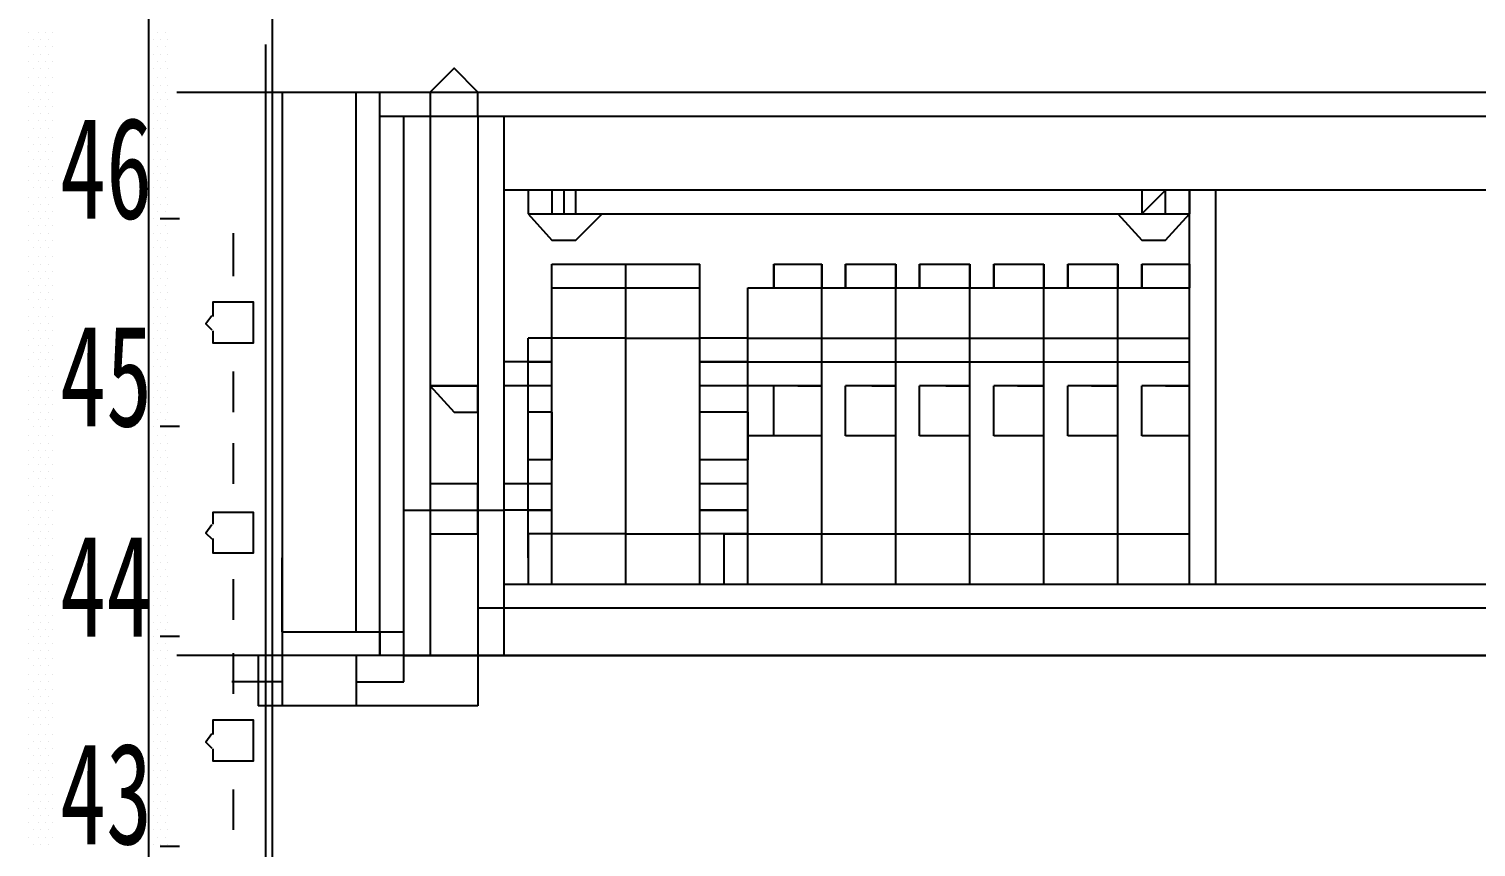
# Model space of a CAD drawing. Header units: metres. Extents: x 17 to 1264, y 17 to 859.
# Drawn here: x 107.6 to 194.8, y 662.2 to 711.6 of the extents above; entities that cross this region are included whole.
import ezdxf

# ---------------------------------------------------------------- set-up
doc = ezdxf.new("R2010")
doc.units = ezdxf.units.M
for name, color, linetype in [('LINES', 7, 'Continuous'), ('POLYLINES', 4, 'Continuous'), ('TEXTS', 3, 'Continuous')]:
    doc.layers.add(name, color=color, linetype=linetype)

msp = doc.modelspace()

# ---------------------------------------------------------------- linework, layer by layer
at = {"layer": 'LINES'}
for p, q in [((122.25, 132.48), (122.25, 727.92)), ((107.562, 711.36), (107.562, 711.36)), ((108.138, 711.36), (108.138, 711.36)), ((108.57, 711.36), (108.57, 711.36)), ((109.002, 711.36), (109.002, 711.36)), ((114.762, 711.36), (114.762, 711.36)), ((115.338, 711.36), (115.338, 711.36)), ((115.77, 711.36), (115.77, 711.36)), ((107.562, 710.496), (107.562, 710.496)), ((107.85, 710.928), (107.85, 710.928)), ((108.138, 710.496), (108.138, 710.496)), ((108.282, 710.928), (108.282, 710.928)), ((108.57, 710.496), (108.57, 710.496)), ((108.714, 710.928), (108.714, 710.928)), ((109.002, 710.496), (109.002, 710.496)), ((114.762, 710.496), (114.762, 710.496)), ((115.05, 710.928), (115.05, 710.928)), ((115.338, 710.496), (115.338, 710.496)), ((115.482, 710.928), (115.482, 710.928)), ((115.77, 710.496), (115.77, 710.496)), ((115.914, 710.928), (115.914, 710.928)), ((107.562, 709.632), (107.562, 709.632)), ((107.85, 710.064), (107.85, 710.064)), ((108.138, 709.632), (108.138, 709.632)), ((108.282, 710.064), (108.282, 710.064)), ((108.57, 709.632), (108.57, 709.632)), ((108.714, 710.064), (108.714, 710.064)), ((109.002, 709.632), (109.002, 709.632)), ((114.762, 709.632), (114.762, 709.632)), ((115.05, 710.064), (115.05, 710.064)), ((115.338, 709.632), (115.338, 709.632)), ((115.482, 710.064), (115.482, 710.064)), ((115.77, 709.632), (115.77, 709.632)), ((115.914, 710.064), (115.914, 710.064)), ((107.562, 708.624), (107.562, 708.624)), ((107.85, 709.2), (107.85, 709.2)), ((108.138, 708.624), (108.138, 708.624)), ((108.282, 709.2), (108.282, 709.2)), ((108.57, 708.624), (108.57, 708.624)), ((108.714, 709.2), (108.714, 709.2)), ((109.002, 708.624), (109.002, 708.624)), ((114.762, 708.624), (114.762, 708.624)), ((115.05, 709.2), (115.05, 709.2)), ((115.338, 708.624), (115.338, 708.624)), ((115.482, 709.2), (115.482, 709.2)), ((115.77, 708.624), (115.77, 708.624)), ((115.914, 709.2), (115.914, 709.2)), ((107.562, 707.76), (107.562, 707.76)), ((107.85, 708.192), (107.85, 708.192)), ((108.138, 707.76), (108.138, 707.76)), ((108.282, 708.192), (108.282, 708.192)), ((108.57, 707.76), (108.57, 707.76)), ((108.714, 708.192), (108.714, 708.192)), ((109.002, 707.76), (109.002, 707.76)), ((114.762, 707.76), (114.762, 707.76)), ((115.05, 708.192), (115.05, 708.192)), ((115.338, 707.76), (115.338, 707.76)), ((115.482, 708.192), (115.482, 708.192)), ((115.77, 707.76), (115.77, 707.76)), ((115.914, 708.192), (115.914, 708.192)), ((116.49, 707.76), (268.554, 707.76)), ((116.922, 707.76), (267.834, 707.76)), ((122.826, 707.76), (122.826, 670.752)), ((127.29, 675.216), (127.29, 707.76)), ((128.73, 675.216), (128.73, 707.76)), ((128.73, 675.216), (128.73, 707.76)), ((130.17, 707.76), (136.218, 707.76)), ((107.562, 706.896), (107.562, 706.896)), ((107.85, 707.328), (107.85, 707.328)), ((108.138, 706.896), (108.138, 706.896)), ((108.282, 707.328), (108.282, 707.328)), ((108.57, 706.896), (108.57, 706.896)), ((108.714, 707.328), (108.714, 707.328)), ((109.002, 706.896), (109.002, 706.896)), ((114.762, 706.896), (114.762, 706.896)), ((115.05, 707.328), (115.05, 707.328)), ((115.338, 706.896), (115.338, 706.896)), ((115.482, 707.328), (115.482, 707.328)), ((115.77, 706.896), (115.77, 706.896)), ((115.914, 707.328), (115.914, 707.328)), ((107.562, 706.032), (107.562, 706.032)), ((107.85, 706.464), (107.85, 706.464)), ((108.138, 706.032), (108.138, 706.032)), ((108.282, 706.464), (108.282, 706.464)), ((108.57, 706.032), (108.57, 706.032)), ((108.714, 706.464), (108.714, 706.464)), ((109.002, 706.032), (109.002, 706.032)), ((114.762, 706.032), (114.762, 706.032)), ((115.05, 706.464), (115.05, 706.464)), ((115.338, 706.032), (115.338, 706.032)), ((115.482, 706.464), (115.482, 706.464)), ((115.77, 706.032), (115.77, 706.032)), ((115.914, 706.464), (115.914, 706.464)), ((128.73, 706.32), (134.634, 706.32)), ((130.17, 706.32), (253.146, 706.32)), ((130.17, 673.776), (130.17, 706.32)), ((131.754, 706.32), (253.146, 706.32)), ((131.754, 706.32), (131.754, 673.776)), ((134.634, 706.32), (134.634, 673.776)), ((136.218, 673.776), (136.218, 706.32)), ((136.218, 673.776), (136.218, 706.32)), ((136.218, 673.776), (136.218, 706.32)), ((107.85, 705.6), (107.85, 705.6)), ((108.282, 705.6), (108.282, 705.6)), ((108.714, 705.6), (108.714, 705.6)), ((115.05, 705.6), (115.05, 705.6)), ((115.482, 705.6), (115.482, 705.6)), ((115.914, 705.6), (115.914, 705.6)), ((107.562, 705.024), (107.562, 705.024)), ((107.85, 704.592), (107.85, 704.592)), ((108.138, 705.024), (108.138, 705.024)), ((108.282, 704.592), (108.282, 704.592)), ((108.57, 705.024), (108.57, 705.024)), ((108.714, 704.592), (108.714, 704.592)), ((109.002, 705.024), (109.002, 705.024)), ((114.762, 705.024), (114.762, 705.024)), ((115.05, 704.592), (115.05, 704.592)), ((115.338, 705.024), (115.338, 705.024)), ((115.482, 704.592), (115.482, 704.592)), ((115.77, 705.024), (115.77, 705.024)), ((115.914, 704.592), (115.914, 704.592)), ((107.562, 704.16), (107.562, 704.16)), ((107.85, 703.728), (107.85, 703.728)), ((108.138, 704.16), (108.138, 704.16)), ((108.282, 703.728), (108.282, 703.728)), ((108.57, 704.16), (108.57, 704.16)), ((108.714, 703.728), (108.714, 703.728)), ((109.002, 704.16), (109.002, 704.16)), ((114.762, 704.16), (114.762, 704.16)), ((115.05, 703.728), (115.05, 703.728)), ((115.338, 704.16), (115.338, 704.16)), ((115.482, 703.728), (115.482, 703.728)), ((115.77, 704.16), (115.77, 704.16)), ((115.914, 703.728), (115.914, 703.728)), ((107.562, 703.296), (107.562, 703.296)), ((107.85, 702.864), (107.85, 702.864)), ((108.138, 703.296), (108.138, 703.296)), ((108.282, 702.864), (108.282, 702.864)), ((108.57, 703.296), (108.57, 703.296)), ((108.714, 702.864), (108.714, 702.864)), ((109.002, 703.296), (109.002, 703.296)), ((114.762, 703.296), (114.762, 703.296)), ((115.05, 702.864), (115.05, 702.864)), ((115.338, 703.296), (115.338, 703.296)), ((115.482, 702.864), (115.482, 702.864)), ((115.77, 703.296), (115.77, 703.296)), ((115.914, 702.864), (115.914, 702.864)), ((107.562, 702.432), (107.562, 702.432)), ((107.85, 702), (107.85, 702)), ((108.138, 702.432), (108.138, 702.432)), ((108.282, 702), (108.282, 702)), ((108.57, 702.432), (108.57, 702.432)), ((108.714, 702), (108.714, 702)), ((109.002, 702.432), (109.002, 702.432)), ((114.762, 702.432), (114.762, 702.432)), ((115.05, 702), (115.05, 702)), ((115.338, 702.432), (115.338, 702.432)), ((115.482, 702), (115.482, 702)), ((115.77, 702.432), (115.77, 702.432)), ((115.914, 702), (115.914, 702)), ((245.658, 701.856), (136.218, 701.856)), ((137.658, 701.856), (137.658, 700.416)), ((139.818, 701.856), (139.818, 700.416)), ((177.546, 678.096), (177.546, 701.856)), ((177.546, 701.856), (177.546, 700.416)), ((179.13, 678.096), (179.13, 701.856)), ((107.562, 701.424), (107.562, 701.424)), ((107.85, 700.992), (107.85, 700.992)), ((108.138, 701.424), (108.138, 701.424)), ((108.282, 700.992), (108.282, 700.992)), ((108.57, 701.424), (108.57, 701.424)), ((108.714, 700.992), (108.714, 700.992)), ((109.002, 701.424), (109.002, 701.424)), ((114.762, 701.424), (114.762, 701.424)), ((115.05, 700.992), (115.05, 700.992)), ((115.338, 701.424), (115.338, 701.424)), ((115.482, 700.992), (115.482, 700.992)), ((115.77, 701.424), (115.77, 701.424)), ((115.914, 700.992), (115.914, 700.992)), ((107.562, 700.56), (107.562, 700.56)), ((107.85, 700.128), (107.85, 700.128)), ((108.138, 700.56), (108.138, 700.56)), ((108.282, 700.128), (108.282, 700.128)), ((108.57, 700.56), (108.57, 700.56)), ((108.714, 700.128), (108.714, 700.128)), ((109.002, 700.56), (109.002, 700.56)), ((114.762, 700.56), (114.762, 700.56)), ((115.05, 700.128), (115.05, 700.128)), ((115.338, 700.56), (115.338, 700.56)), ((115.482, 700.128), (115.482, 700.128)), ((116.634, 700.128), (115.482, 700.128)), ((116.634, 700.128), (115.482, 700.128)), ((115.77, 700.56), (115.77, 700.56)), ((115.914, 700.128), (115.914, 700.128)), ((137.658, 700.416), (177.546, 700.416)), ((107.562, 699.696), (107.562, 699.696)), ((107.85, 699.264), (107.85, 699.264)), ((108.138, 699.696), (108.138, 699.696)), ((108.282, 699.264), (108.282, 699.264)), ((108.57, 699.696), (108.57, 699.696)), ((108.714, 699.264), (108.714, 699.264)), ((109.002, 699.696), (109.002, 699.696)), ((114.762, 699.696), (114.762, 699.696)), ((115.05, 699.264), (115.05, 699.264)), ((115.338, 699.696), (115.338, 699.696)), ((115.482, 699.264), (115.482, 699.264)), ((115.77, 699.696), (115.77, 699.696)), ((115.914, 699.264), (115.914, 699.264)), ((119.874, 699.264), (119.874, 696.672)), ((107.562, 698.832), (107.562, 698.832)), ((107.85, 698.4), (107.85, 698.4)), ((108.138, 698.832), (108.138, 698.832)), ((108.282, 698.4), (108.282, 698.4)), ((108.57, 698.832), (108.57, 698.832)), ((108.714, 698.4), (108.714, 698.4)), ((109.002, 698.832), (109.002, 698.832)), ((114.762, 698.832), (114.762, 698.832)), ((115.05, 698.4), (115.05, 698.4)), ((115.338, 698.832), (115.338, 698.832)), ((115.482, 698.4), (115.482, 698.4)), ((115.77, 698.832), (115.77, 698.832)), ((115.914, 698.4), (115.914, 698.4)), ((107.562, 697.824), (107.562, 697.824)), ((107.85, 697.392), (107.85, 697.392)), ((108.138, 697.824), (108.138, 697.824)), ((108.282, 697.392), (108.282, 697.392)), ((108.57, 697.824), (108.57, 697.824)), ((108.714, 697.392), (108.714, 697.392)), ((109.002, 697.824), (109.002, 697.824)), ((114.762, 697.824), (114.762, 697.824)), ((115.05, 697.392), (115.05, 697.392)), ((115.338, 697.824), (115.338, 697.824)), ((115.482, 697.392), (115.482, 697.392)), ((115.77, 697.824), (115.77, 697.824)), ((115.914, 697.392), (115.914, 697.392)), ((139.098, 697.392), (148.026, 697.392)), ((139.098, 678.096), (139.098, 697.392)), ((143.562, 678.096), (143.562, 697.392)), ((148.026, 678.096), (148.026, 697.392)), ((152.49, 697.392), (155.37, 697.392)), ((152.49, 697.392), (152.49, 695.952)), ((152.49, 695.952), (152.49, 697.392)), ((155.37, 695.952), (155.37, 697.392)), ((155.37, 697.392), (155.37, 695.952)), ((156.81, 697.392), (159.834, 697.392)), ((156.81, 697.392), (156.81, 695.952)), ((156.81, 695.952), (156.81, 697.392)), ((159.834, 695.952), (159.834, 697.392)), ((159.834, 697.392), (159.834, 695.952)), ((161.274, 697.392), (161.274, 695.952)), ((161.274, 697.392), (164.298, 697.392)), ((161.274, 695.952), (161.274, 697.392)), ((164.298, 695.952), (164.298, 697.392)), ((164.298, 697.392), (164.298, 695.952)), ((165.738, 697.392), (165.738, 695.952)), ((165.738, 697.392), (168.762, 697.392)), ((165.738, 695.952), (165.738, 697.392)), ((168.762, 695.952), (168.762, 697.392)), ((168.762, 697.392), (168.762, 695.952)), ((170.202, 697.392), (173.226, 697.392)), ((170.202, 697.392), (170.202, 695.952)), ((170.202, 695.952), (170.202, 697.392)), ((173.226, 695.952), (173.226, 697.392)), ((173.226, 697.392), (173.226, 695.952)), ((174.666, 697.392), (177.546, 697.392)), ((174.666, 697.392), (174.666, 695.952)), ((174.666, 695.952), (174.666, 697.392)), ((177.546, 695.952), (177.546, 697.392)), ((177.546, 697.392), (177.546, 695.952)), ((107.562, 696.96), (107.562, 696.96)), ((107.85, 696.528), (107.85, 696.528)), ((108.138, 696.96), (108.138, 696.96)), ((108.282, 696.528), (108.282, 696.528)), ((108.57, 696.96), (108.57, 696.96)), ((108.714, 696.528), (108.714, 696.528)), ((109.002, 696.96), (109.002, 696.96)), ((114.762, 696.96), (114.762, 696.96)), ((115.05, 696.528), (115.05, 696.528)), ((115.338, 696.96), (115.338, 696.96)), ((115.482, 696.528), (115.482, 696.528)), ((115.77, 696.96), (115.77, 696.96)), ((115.914, 696.528), (115.914, 696.528)), ((107.562, 696.096), (107.562, 696.096)), ((107.85, 695.664), (107.85, 695.664)), ((108.138, 696.096), (108.138, 696.096)), ((108.282, 695.664), (108.282, 695.664)), ((108.57, 696.096), (108.57, 696.096)), ((108.714, 695.664), (108.714, 695.664)), ((109.002, 696.096), (109.002, 696.096)), ((114.762, 696.096), (114.762, 696.096)), ((115.05, 695.664), (115.05, 695.664)), ((115.338, 696.096), (115.338, 696.096)), ((115.482, 695.664), (115.482, 695.664)), ((115.77, 696.096), (115.77, 696.096)), ((115.914, 695.664), (115.914, 695.664)), ((139.098, 695.952), (148.026, 695.952)), ((150.906, 695.952), (177.546, 695.952)), ((150.906, 695.952), (177.546, 695.952)), ((150.906, 678.096), (150.906, 695.952)), ((152.49, 695.952), (155.37, 695.952)), ((152.49, 695.952), (152.49, 695.952)), ((155.37, 678.096), (155.37, 695.952)), ((155.37, 695.952), (155.37, 695.952)), ((156.81, 695.952), (159.834, 695.952)), ((156.81, 695.952), (156.81, 695.952)), ((159.834, 678.096), (159.834, 695.952)), ((159.834, 695.952), (159.834, 695.952)), ((161.274, 695.952), (164.298, 695.952)), ((161.274, 695.952), (161.274, 695.952)), ((164.298, 678.096), (164.298, 695.952)), ((165.738, 695.952), (168.762, 695.952)), ((165.738, 695.952), (165.738, 695.952)), ((168.762, 678.096), (168.762, 695.952)), ((168.762, 695.952), (168.762, 695.952)), ((170.202, 695.952), (173.226, 695.952)), ((170.202, 695.952), (170.202, 695.952)), ((173.226, 678.096), (173.226, 695.952)), ((173.226, 695.952), (173.226, 695.952)), ((174.666, 695.952), (177.546, 695.952)), ((174.666, 695.952), (174.666, 695.952)), ((177.546, 695.952), (177.546, 695.952)), ((107.562, 695.232), (107.562, 695.232)), ((107.85, 694.8), (107.85, 694.8)), ((108.138, 695.232), (108.138, 695.232)), ((108.282, 694.8), (108.282, 694.8)), ((108.57, 695.232), (108.57, 695.232)), ((108.714, 694.8), (108.714, 694.8)), ((109.002, 695.232), (109.002, 695.232)), ((114.762, 695.232), (114.762, 695.232)), ((115.05, 694.8), (115.05, 694.8)), ((115.338, 695.232), (115.338, 695.232)), ((115.482, 694.8), (115.482, 694.8)), ((115.77, 695.232), (115.77, 695.232)), ((115.914, 694.8), (115.914, 694.8)), ((107.562, 694.224), (107.562, 694.224)), ((107.85, 693.792), (107.85, 693.792)), ((108.138, 694.224), (108.138, 694.224)), ((108.282, 693.792), (108.282, 693.792)), ((108.57, 694.224), (108.57, 694.224)), ((108.714, 693.792), (108.714, 693.792)), ((109.002, 694.224), (109.002, 694.224)), ((114.762, 694.224), (114.762, 694.224)), ((115.05, 693.792), (115.05, 693.792)), ((115.338, 694.224), (115.338, 694.224)), ((115.482, 693.792), (115.482, 693.792)), ((115.77, 694.224), (115.77, 694.224)), ((115.914, 693.792), (115.914, 693.792)), ((107.562, 693.36), (107.562, 693.36)), ((107.85, 692.928), (107.85, 692.928)), ((108.138, 693.36), (108.138, 693.36)), ((108.282, 692.928), (108.282, 692.928)), ((108.57, 693.36), (108.57, 693.36)), ((108.714, 692.928), (108.714, 692.928)), ((109.002, 693.36), (109.002, 693.36)), ((114.762, 693.36), (114.762, 693.36)), ((115.05, 692.928), (115.05, 692.928)), ((115.338, 693.36), (115.338, 693.36)), ((115.482, 692.928), (115.482, 692.928)), ((115.77, 693.36), (115.77, 693.36)), ((115.914, 692.928), (115.914, 692.928)), ((137.658, 681.12), (137.658, 692.928)), ((139.098, 692.928), (137.658, 692.928)), ((143.562, 692.928), (139.098, 692.928)), ((143.562, 692.928), (148.026, 692.928)), ((150.906, 692.928), (148.026, 692.928)), ((150.906, 692.928), (177.546, 692.928)), ((107.562, 692.496), (107.562, 692.496)), ((107.85, 692.064), (107.85, 692.064)), ((108.138, 692.496), (108.138, 692.496)), ((108.282, 692.064), (108.282, 692.064)), ((108.57, 692.496), (108.57, 692.496)), ((108.714, 692.064), (108.714, 692.064)), ((109.002, 692.496), (109.002, 692.496)), ((114.762, 692.496), (114.762, 692.496)), ((115.05, 692.064), (115.05, 692.064)), ((115.338, 692.496), (115.338, 692.496)), ((115.482, 692.064), (115.482, 692.064)), ((115.77, 692.496), (115.77, 692.496)), ((115.914, 692.064), (115.914, 692.064)), ((107.562, 691.632), (107.562, 691.632)), ((107.85, 691.2), (107.85, 691.2)), ((108.138, 691.632), (108.138, 691.632)), ((108.282, 691.2), (108.282, 691.2)), ((108.57, 691.632), (108.57, 691.632)), ((108.714, 691.2), (108.714, 691.2)), ((109.002, 691.632), (109.002, 691.632)), ((114.762, 691.632), (114.762, 691.632)), ((115.05, 691.2), (115.05, 691.2)), ((115.338, 691.632), (115.338, 691.632)), ((115.482, 691.2), (115.482, 691.2)), ((115.77, 691.632), (115.77, 691.632)), ((115.914, 691.2), (115.914, 691.2)), ((137.658, 691.488), (136.218, 691.488)), ((139.098, 691.488), (137.658, 691.488)), ((137.658, 691.488), (139.098, 691.488)), ((137.658, 691.488), (139.098, 691.488)), ((137.658, 691.488), (139.098, 691.488)), ((137.658, 691.488), (139.098, 691.488)), ((139.098, 691.488), (137.658, 691.488)), ((139.098, 691.488), (137.658, 691.488)), ((150.906, 691.488), (148.026, 691.488)), ((148.026, 691.488), (150.906, 691.488)), ((148.026, 691.488), (150.906, 691.488)), ((148.026, 691.488), (150.906, 691.488)), ((148.026, 691.488), (150.906, 691.488)), ((150.906, 691.488), (148.026, 691.488)), ((150.906, 691.488), (148.026, 691.488)), ((150.906, 691.488), (177.546, 691.488)), ((107.562, 690.624), (107.562, 690.624)), ((108.138, 690.624), (108.138, 690.624)), ((108.57, 690.624), (108.57, 690.624)), ((109.002, 690.624), (109.002, 690.624)), ((114.762, 690.624), (114.762, 690.624)), ((115.338, 690.624), (115.338, 690.624)), ((115.77, 690.624), (115.77, 690.624)), ((119.874, 690.912), (119.874, 688.464)), ((107.562, 689.76), (107.562, 689.76)), ((107.85, 690.192), (107.85, 690.192)), ((108.138, 689.76), (108.138, 689.76)), ((108.282, 690.192), (108.282, 690.192)), ((108.57, 689.76), (108.57, 689.76)), ((108.714, 690.192), (108.714, 690.192)), ((109.002, 689.76), (109.002, 689.76)), ((114.762, 689.76), (114.762, 689.76)), ((115.05, 690.192), (115.05, 690.192)), ((115.338, 689.76), (115.338, 689.76)), ((115.482, 690.192), (115.482, 690.192)), ((115.77, 689.76), (115.77, 689.76)), ((115.914, 690.192), (115.914, 690.192)), ((131.754, 690.048), (134.634, 690.048)), ((137.658, 690.048), (136.218, 690.048)), ((139.098, 690.048), (137.658, 690.048)), ((139.098, 690.048), (137.658, 690.048)), ((150.906, 690.048), (148.026, 690.048)), ((150.906, 690.048), (148.026, 690.048)), ((152.49, 690.048), (150.906, 690.048)), ((150.906, 687.024), (150.906, 690.048)), ((152.49, 687.024), (152.49, 690.048)), ((152.49, 690.048), (152.49, 690.048)), ((155.37, 690.048), (152.49, 690.048)), ((153.93, 690.048), (152.49, 690.048)), ((153.93, 690.048), (152.49, 690.048)), ((155.37, 690.048), (152.49, 690.048)), ((152.49, 690.048), (152.49, 690.048)), ((152.49, 690.048), (152.49, 690.048)), ((152.49, 690.048), (152.49, 690.048)), ((152.49, 687.024), (152.49, 690.048)), ((153.93, 690.048), (155.37, 690.048)), ((153.93, 690.048), (153.93, 690.048)), ((155.37, 690.048), (153.93, 690.048)), ((153.93, 690.048), (153.93, 690.048)), ((155.37, 690.048), (155.37, 690.048)), ((155.37, 687.024), (155.37, 690.048)), ((155.37, 687.024), (155.37, 690.048)), ((155.37, 687.024), (155.37, 690.048)), ((159.834, 690.048), (156.81, 690.048)), ((158.394, 690.048), (156.81, 690.048)), ((158.394, 690.048), (156.81, 690.048)), ((159.834, 690.048), (156.81, 690.048)), ((156.81, 690.048), (156.81, 690.048)), ((156.81, 690.048), (156.81, 690.048)), ((156.81, 690.048), (156.81, 690.048)), ((156.81, 690.048), (156.81, 690.048)), ((156.81, 690.048), (156.81, 690.048)), ((156.81, 687.024), (156.81, 690.048)), ((156.81, 687.024), (156.81, 690.048)), ((156.81, 687.024), (156.81, 690.048)), ((158.394, 690.048), (159.834, 690.048)), ((159.834, 690.048), (158.394, 690.048)), ((158.394, 690.048), (158.394, 690.048)), ((159.834, 690.048), (159.834, 690.048)), ((159.834, 690.048), (159.834, 690.048)), ((159.834, 687.024), (159.834, 690.048)), ((159.834, 687.024), (159.834, 690.048)), ((159.834, 687.024), (159.834, 690.048)), ((161.274, 690.048), (161.274, 690.048)), ((161.274, 690.048), (161.274, 690.048)), ((164.298, 690.048), (161.274, 690.048)), ((162.858, 690.048), (161.274, 690.048)), ((162.858, 690.048), (161.274, 690.048)), ((164.298, 690.048), (161.274, 690.048)), ((161.274, 690.048), (161.274, 690.048)), ((161.274, 690.048), (161.274, 690.048)), ((161.274, 690.048), (161.274, 690.048)), ((161.274, 687.024), (161.274, 690.048)), ((161.274, 687.024), (161.274, 690.048)), ((161.274, 687.024), (161.274, 690.048)), ((162.858, 690.048), (164.298, 690.048)), ((164.298, 690.048), (162.858, 690.048)), ((162.858, 690.048), (162.858, 690.048)), ((164.298, 690.048), (164.298, 690.048)), ((164.298, 690.048), (164.298, 690.048)), ((164.298, 687.024), (164.298, 690.048)), ((164.298, 687.024), (164.298, 690.048)), ((164.298, 687.024), (164.298, 690.048)), ((165.738, 690.048), (165.738, 690.048)), ((165.738, 690.048), (165.738, 690.048)), ((168.762, 690.048), (165.738, 690.048)), ((167.178, 690.048), (165.738, 690.048)), ((167.178, 690.048), (165.738, 690.048)), ((168.762, 690.048), (165.738, 690.048)), ((165.738, 690.048), (165.738, 690.048)), ((165.738, 690.048), (165.738, 690.048)), ((165.738, 690.048), (165.738, 690.048)), ((165.738, 687.024), (165.738, 690.048)), ((165.738, 687.024), (165.738, 690.048)), ((165.738, 687.024), (165.738, 690.048)), ((167.178, 690.048), (168.762, 690.048)), ((168.762, 690.048), (167.178, 690.048)), ((167.178, 690.048), (167.178, 690.048)), ((168.762, 690.048), (168.762, 690.048)), ((168.762, 690.048), (168.762, 690.048)), ((168.762, 687.024), (168.762, 690.048)), ((168.762, 687.024), (168.762, 690.048)), ((168.762, 687.024), (168.762, 690.048)), ((170.202, 690.048), (170.202, 690.048)), ((173.226, 690.048), (170.202, 690.048)), ((173.226, 690.048), (170.202, 690.048)), ((170.202, 690.048), (170.202, 690.048)), ((170.202, 690.048), (170.202, 690.048)), ((170.202, 690.048), (170.202, 690.048)), ((170.202, 687.024), (170.202, 690.048)), ((170.202, 687.024), (170.202, 690.048)), ((170.202, 687.024), (170.202, 690.048)), ((171.642, 690.048), (170.202, 690.048)), ((171.642, 690.048), (170.202, 690.048)), ((170.202, 690.048), (170.202, 690.048)), ((171.642, 690.048), (173.226, 690.048)), ((173.226, 690.048), (171.642, 690.048)), ((171.642, 690.048), (171.642, 690.048)), ((173.226, 690.048), (173.226, 690.048)), ((173.226, 690.048), (173.226, 690.048)), ((173.226, 687.024), (173.226, 690.048)), ((173.226, 687.024), (173.226, 690.048)), ((173.226, 687.024), (173.226, 690.048)), ((177.546, 690.048), (174.666, 690.048)), ((176.106, 690.048), (174.666, 690.048)), ((176.106, 690.048), (174.666, 690.048)), ((177.546, 690.048), (174.666, 690.048)), ((174.666, 690.048), (174.666, 690.048)), ((174.666, 690.048), (174.666, 690.048)), ((174.666, 690.048), (174.666, 690.048)), ((174.666, 690.048), (174.666, 690.048)), ((174.666, 690.048), (174.666, 690.048)), ((174.666, 687.024), (174.666, 690.048)), ((174.666, 687.024), (174.666, 690.048)), ((174.666, 687.024), (174.666, 690.048)), ((176.106, 690.048), (177.546, 690.048)), ((177.546, 690.048), (176.106, 690.048)), ((176.106, 690.048), (176.106, 690.048)), ((177.546, 690.048), (177.546, 690.048)), ((177.546, 690.048), (177.546, 690.048)), ((177.546, 687.024), (177.546, 690.048)), ((177.546, 687.024), (177.546, 690.048)), ((177.546, 687.024), (177.546, 690.048)), ((107.562, 688.896), (107.562, 688.896)), ((107.85, 689.328), (107.85, 689.328)), ((108.138, 688.896), (108.138, 688.896)), ((108.282, 689.328), (108.282, 689.328)), ((108.57, 688.896), (108.57, 688.896)), ((108.714, 689.328), (108.714, 689.328)), ((109.002, 688.896), (109.002, 688.896)), ((114.762, 688.896), (114.762, 688.896)), ((115.05, 689.328), (115.05, 689.328)), ((115.338, 688.896), (115.338, 688.896)), ((115.482, 689.328), (115.482, 689.328)), ((115.77, 688.896), (115.77, 688.896)), ((115.914, 689.328), (115.914, 689.328)), ((107.562, 688.032), (107.562, 688.032)), ((107.85, 688.464), (107.85, 688.464)), ((108.138, 688.032), (108.138, 688.032)), ((108.282, 688.464), (108.282, 688.464)), ((108.57, 688.032), (108.57, 688.032)), ((108.714, 688.464), (108.714, 688.464)), ((109.002, 688.032), (109.002, 688.032)), ((114.762, 688.032), (114.762, 688.032)), ((115.05, 688.464), (115.05, 688.464)), ((115.338, 688.032), (115.338, 688.032)), ((115.482, 688.464), (115.482, 688.464)), ((115.77, 688.032), (115.77, 688.032)), ((115.914, 688.464), (115.914, 688.464)), ((139.098, 688.464), (137.658, 688.464)), ((139.098, 688.464), (137.658, 688.464)), ((139.098, 688.464), (139.098, 685.584)), ((150.906, 688.464), (148.026, 688.464)), ((150.906, 688.464), (148.026, 688.464)), ((150.906, 688.464), (150.906, 685.584)), ((107.562, 687.024), (107.562, 687.024)), ((107.85, 687.6), (107.85, 687.6)), ((108.138, 687.024), (108.138, 687.024)), ((108.282, 687.6), (108.282, 687.6)), ((108.57, 687.024), (108.57, 687.024)), ((108.714, 687.6), (108.714, 687.6)), ((109.002, 687.024), (109.002, 687.024)), ((114.762, 687.024), (114.762, 687.024)), ((115.05, 687.6), (115.05, 687.6)), ((115.338, 687.024), (115.338, 687.024)), ((115.482, 687.6), (115.482, 687.6)), ((116.634, 687.6), (115.482, 687.6)), ((116.634, 687.6), (115.482, 687.6)), ((116.634, 687.6), (115.482, 687.6)), ((116.634, 687.6), (115.482, 687.6)), ((115.77, 687.024), (115.77, 687.024)), ((115.914, 687.6), (115.914, 687.6)), ((139.098, 687.024), (139.098, 687.024)), ((139.098, 687.024), (139.098, 687.024)), ((152.49, 687.024), (150.906, 687.024)), ((150.906, 687.024), (150.906, 687.024)), ((150.906, 687.024), (150.906, 687.024)), ((155.37, 687.024), (152.49, 687.024)), ((155.37, 687.024), (155.37, 687.024)), ((159.834, 687.024), (156.81, 687.024)), ((156.81, 687.024), (156.81, 687.024)), ((159.834, 687.024), (159.834, 687.024)), ((164.298, 687.024), (161.274, 687.024)), ((161.274, 687.024), (161.274, 687.024)), ((164.298, 687.024), (164.298, 687.024)), ((168.762, 687.024), (165.738, 687.024)), ((165.738, 687.024), (165.738, 687.024)), ((168.762, 687.024), (168.762, 687.024)), ((173.226, 687.024), (170.202, 687.024)), ((170.202, 687.024), (170.202, 687.024)), ((173.226, 687.024), (173.226, 687.024)), ((177.546, 687.024), (174.666, 687.024)), ((174.666, 687.024), (174.666, 687.024)), ((177.546, 687.024), (177.546, 687.024)), ((107.562, 686.16), (107.562, 686.16)), ((107.85, 686.592), (107.85, 686.592)), ((108.138, 686.16), (108.138, 686.16)), ((108.282, 686.592), (108.282, 686.592)), ((108.57, 686.16), (108.57, 686.16)), ((108.714, 686.592), (108.714, 686.592)), ((109.002, 686.16), (109.002, 686.16)), ((114.762, 686.16), (114.762, 686.16)), ((115.05, 686.592), (115.05, 686.592)), ((115.338, 686.16), (115.338, 686.16)), ((115.482, 686.592), (115.482, 686.592)), ((115.77, 686.16), (115.77, 686.16)), ((115.914, 686.592), (115.914, 686.592)), ((119.874, 686.592), (119.874, 684.144)), ((107.562, 685.296), (107.562, 685.296)), ((107.85, 685.728), (107.85, 685.728)), ((108.138, 685.296), (108.138, 685.296)), ((108.282, 685.728), (108.282, 685.728)), ((108.57, 685.296), (108.57, 685.296)), ((108.714, 685.728), (108.714, 685.728)), ((109.002, 685.296), (109.002, 685.296)), ((114.762, 685.296), (114.762, 685.296)), ((115.05, 685.728), (115.05, 685.728)), ((115.338, 685.296), (115.338, 685.296)), ((115.482, 685.728), (115.482, 685.728)), ((115.77, 685.296), (115.77, 685.296)), ((115.914, 685.728), (115.914, 685.728)), ((139.098, 685.584), (137.658, 685.584)), ((139.098, 685.584), (137.658, 685.584)), ((150.906, 685.584), (148.026, 685.584)), ((150.906, 685.584), (148.026, 685.584)), ((107.562, 684.432), (107.562, 684.432)), ((107.85, 684.864), (107.85, 684.864)), ((108.138, 684.432), (108.138, 684.432)), ((108.282, 684.864), (108.282, 684.864)), ((108.57, 684.432), (108.57, 684.432)), ((108.714, 684.864), (108.714, 684.864)), ((109.002, 684.432), (109.002, 684.432)), ((114.762, 684.432), (114.762, 684.432)), ((115.05, 684.864), (115.05, 684.864)), ((115.338, 684.432), (115.338, 684.432)), ((115.482, 684.864), (115.482, 684.864)), ((115.77, 684.432), (115.77, 684.432)), ((115.914, 684.864), (115.914, 684.864)), ((107.562, 683.424), (107.562, 683.424)), ((107.85, 684), (107.85, 684)), ((108.138, 683.424), (108.138, 683.424)), ((108.282, 684), (108.282, 684)), ((108.57, 683.424), (108.57, 683.424)), ((108.714, 684), (108.714, 684)), ((109.002, 683.424), (109.002, 683.424)), ((114.762, 683.424), (114.762, 683.424)), ((115.05, 684), (115.05, 684)), ((115.338, 683.424), (115.338, 683.424)), ((115.482, 684), (115.482, 684)), ((115.77, 683.424), (115.77, 683.424)), ((115.914, 684), (115.914, 684)), ((137.658, 684.144), (136.218, 684.144)), ((139.098, 684.144), (137.658, 684.144)), ((139.098, 684.144), (137.658, 684.144)), ((150.906, 684.144), (148.026, 684.144)), ((150.906, 684.144), (148.026, 684.144)), ((107.562, 682.56), (107.562, 682.56)), ((107.85, 682.992), (107.85, 682.992)), ((108.138, 682.56), (108.138, 682.56)), ((108.282, 682.992), (108.282, 682.992)), ((108.57, 682.56), (108.57, 682.56)), ((108.714, 682.992), (108.714, 682.992)), ((109.002, 682.56), (109.002, 682.56)), ((114.762, 682.56), (114.762, 682.56)), ((115.05, 682.992), (115.05, 682.992)), ((115.338, 682.56), (115.338, 682.56)), ((115.482, 682.992), (115.482, 682.992)), ((115.77, 682.56), (115.77, 682.56)), ((115.914, 682.992), (115.914, 682.992)), ((130.17, 682.56), (136.218, 682.56)), ((137.658, 682.56), (136.218, 682.56)), ((137.658, 682.56), (139.098, 682.56)), ((137.658, 682.56), (139.098, 682.56)), ((139.098, 682.56), (137.658, 682.56)), ((139.098, 682.56), (137.658, 682.56)), ((139.098, 682.56), (137.658, 682.56)), ((139.098, 682.56), (137.658, 682.56)), ((148.026, 682.56), (150.906, 682.56)), ((148.026, 682.56), (150.906, 682.56)), ((150.906, 682.56), (148.026, 682.56)), ((150.906, 682.56), (148.026, 682.56)), ((150.906, 682.56), (148.026, 682.56)), ((150.906, 682.56), (148.026, 682.56)), ((107.562, 681.696), (107.562, 681.696)), ((107.85, 682.128), (107.85, 682.128)), ((108.138, 681.696), (108.138, 681.696)), ((108.282, 682.128), (108.282, 682.128)), ((108.57, 681.696), (108.57, 681.696)), ((108.714, 682.128), (108.714, 682.128)), ((109.002, 681.696), (109.002, 681.696)), ((114.762, 681.696), (114.762, 681.696)), ((115.05, 682.128), (115.05, 682.128)), ((115.338, 681.696), (115.338, 681.696)), ((115.482, 682.128), (115.482, 682.128)), ((115.77, 681.696), (115.77, 681.696)), ((115.914, 682.128), (115.914, 682.128)), ((107.562, 680.832), (107.562, 680.832)), ((107.85, 681.264), (107.85, 681.264)), ((108.138, 680.832), (108.138, 680.832)), ((108.282, 681.264), (108.282, 681.264)), ((108.57, 680.832), (108.57, 680.832)), ((108.714, 681.264), (108.714, 681.264)), ((109.002, 680.832), (109.002, 680.832)), ((114.762, 680.832), (114.762, 680.832)), ((115.05, 681.264), (115.05, 681.264)), ((115.338, 680.832), (115.338, 680.832)), ((115.482, 681.264), (115.482, 681.264)), ((115.77, 680.832), (115.77, 680.832)), ((115.914, 681.264), (115.914, 681.264)), ((139.098, 681.12), (137.658, 681.12)), ((139.098, 681.12), (137.658, 681.12)), ((137.658, 681.12), (137.658, 681.12)), ((137.658, 679.68), (137.658, 681.12)), ((137.658, 681.12), (137.658, 678.096)), ((143.562, 681.12), (139.098, 681.12)), ((143.562, 681.12), (148.026, 681.12)), ((150.906, 681.12), (148.026, 681.12)), ((150.906, 681.12), (148.026, 681.12)), ((149.466, 681.12), (150.906, 681.12)), ((149.466, 681.12), (149.466, 681.12)), ((149.466, 681.12), (149.466, 678.096)), ((150.906, 681.12), (177.546, 681.12)), ((150.906, 681.12), (177.546, 681.12)), ((150.906, 678.096), (150.906, 681.12)), ((150.906, 681.12), (150.906, 681.12)), ((107.562, 679.824), (107.562, 679.824)), ((107.85, 680.4), (107.85, 680.4)), ((108.138, 679.824), (108.138, 679.824)), ((108.282, 680.4), (108.282, 680.4)), ((108.57, 679.824), (108.57, 679.824)), ((108.714, 680.4), (108.714, 680.4)), ((109.002, 679.824), (109.002, 679.824)), ((114.762, 679.824), (114.762, 679.824)), ((115.05, 680.4), (115.05, 680.4)), ((115.338, 679.824), (115.338, 679.824)), ((115.482, 680.4), (115.482, 680.4)), ((115.77, 679.824), (115.77, 679.824)), ((115.914, 680.4), (115.914, 680.4)), ((107.562, 678.96), (107.562, 678.96)), ((107.85, 679.392), (107.85, 679.392)), ((108.138, 678.96), (108.138, 678.96)), ((108.282, 679.392), (108.282, 679.392)), ((108.57, 678.96), (108.57, 678.96)), ((108.714, 679.392), (108.714, 679.392)), ((109.002, 678.96), (109.002, 678.96)), ((114.762, 678.96), (114.762, 678.96)), ((115.05, 679.392), (115.05, 679.392)), ((115.338, 678.96), (115.338, 678.96)), ((115.482, 679.392), (115.482, 679.392)), ((115.77, 678.96), (115.77, 678.96)), ((115.914, 679.392), (115.914, 679.392)), ((122.826, 675.216), (122.826, 679.68)), ((122.826, 679.68), (122.826, 679.68)), ((107.562, 678.096), (107.562, 678.096)), ((107.85, 678.528), (107.85, 678.528)), ((108.138, 678.096), (108.138, 678.096)), ((108.282, 678.528), (108.282, 678.528)), ((108.57, 678.096), (108.57, 678.096)), ((108.714, 678.528), (108.714, 678.528)), ((109.002, 678.096), (109.002, 678.096)), ((114.762, 678.096), (114.762, 678.096)), ((115.05, 678.528), (115.05, 678.528)), ((115.338, 678.096), (115.338, 678.096)), ((115.482, 678.528), (115.482, 678.528)), ((115.77, 678.096), (115.77, 678.096)), ((115.914, 678.528), (115.914, 678.528)), ((119.874, 678.384), (119.874, 675.936)), ((136.218, 678.096), (245.658, 678.096)), ((139.098, 678.096), (148.026, 678.096)), ((150.906, 678.096), (177.546, 678.096)), ((150.906, 678.096), (177.546, 678.096)), ((107.562, 677.232), (107.562, 677.232)), ((107.85, 677.664), (107.85, 677.664)), ((108.138, 677.232), (108.138, 677.232)), ((108.282, 677.664), (108.282, 677.664)), ((108.57, 677.232), (108.57, 677.232)), ((108.714, 677.664), (108.714, 677.664)), ((109.002, 677.232), (109.002, 677.232)), ((114.762, 677.232), (114.762, 677.232)), ((115.05, 677.664), (115.05, 677.664)), ((115.338, 677.232), (115.338, 677.232)), ((115.482, 677.664), (115.482, 677.664)), ((115.77, 677.232), (115.77, 677.232)), ((115.914, 677.664), (115.914, 677.664)), ((107.85, 676.8), (107.85, 676.8)), ((108.282, 676.8), (108.282, 676.8)), ((108.714, 676.8), (108.714, 676.8)), ((115.05, 676.8), (115.05, 676.8)), ((115.482, 676.8), (115.482, 676.8)), ((115.914, 676.8), (115.914, 676.8)), ((134.634, 676.656), (248.682, 676.656)), ((107.562, 676.224), (107.562, 676.224)), ((107.85, 675.792), (107.85, 675.792)), ((108.138, 676.224), (108.138, 676.224)), ((108.282, 675.792), (108.282, 675.792)), ((108.57, 676.224), (108.57, 676.224)), ((108.714, 675.792), (108.714, 675.792)), ((109.002, 676.224), (109.002, 676.224)), ((114.762, 676.224), (114.762, 676.224)), ((115.05, 675.792), (115.05, 675.792)), ((115.338, 676.224), (115.338, 676.224)), ((115.482, 675.792), (115.482, 675.792)), ((115.77, 676.224), (115.77, 676.224)), ((115.914, 675.792), (115.914, 675.792)), ((107.562, 675.36), (107.562, 675.36)), ((107.85, 674.928), (107.85, 674.928)), ((108.138, 675.36), (108.138, 675.36)), ((108.282, 674.928), (108.282, 674.928)), ((108.57, 675.36), (108.57, 675.36)), ((108.714, 674.928), (108.714, 674.928)), ((109.002, 675.36), (109.002, 675.36)), ((114.762, 675.36), (114.762, 675.36)), ((115.05, 674.928), (115.05, 674.928)), ((115.338, 675.36), (115.338, 675.36)), ((115.482, 674.928), (115.482, 674.928)), ((116.634, 674.928), (115.482, 674.928)), ((116.634, 674.928), (115.482, 674.928)), ((116.634, 674.928), (115.482, 674.928)), ((116.634, 674.928), (115.482, 674.928)), ((115.77, 675.36), (115.77, 675.36)), ((115.914, 674.928), (115.914, 674.928)), ((122.826, 675.216), (130.17, 675.216)), ((130.17, 675.216), (130.17, 675.216)), ((130.17, 673.776), (130.17, 675.216)), ((107.562, 674.496), (107.562, 674.496)), ((107.85, 674.064), (107.85, 674.064)), ((108.138, 674.496), (108.138, 674.496)), ((108.282, 674.064), (108.282, 674.064)), ((108.57, 674.496), (108.57, 674.496)), ((108.714, 674.064), (108.714, 674.064)), ((109.002, 674.496), (109.002, 674.496)), ((114.762, 674.496), (114.762, 674.496)), ((115.05, 674.064), (115.05, 674.064)), ((115.338, 674.496), (115.338, 674.496)), ((115.482, 674.064), (115.482, 674.064)), ((115.77, 674.496), (115.77, 674.496)), ((115.914, 674.064), (115.914, 674.064)), ((142.122, 673.776), (116.49, 673.776)), ((119.874, 673.92), (119.874, 671.472)), ((121.386, 673.776), (121.386, 670.752)), ((127.29, 673.776), (127.29, 670.752)), ((127.29, 673.776), (127.29, 670.752)), ((130.17, 673.776), (253.146, 673.776)), ((130.17, 672.192), (130.17, 673.776)), ((134.634, 673.776), (134.634, 670.752)), ((247.098, 673.776), (136.218, 673.776)), ((107.562, 673.632), (107.562, 673.632)), ((107.85, 673.2), (107.85, 673.2)), ((108.138, 673.632), (108.138, 673.632)), ((108.282, 673.2), (108.282, 673.2)), ((108.57, 673.632), (108.57, 673.632)), ((108.714, 673.2), (108.714, 673.2)), ((109.002, 673.632), (109.002, 673.632)), ((114.762, 673.632), (114.762, 673.632)), ((115.05, 673.2), (115.05, 673.2)), ((115.338, 673.632), (115.338, 673.632)), ((115.482, 673.2), (115.482, 673.2)), ((115.77, 673.632), (115.77, 673.632)), ((115.914, 673.2), (115.914, 673.2)), ((107.562, 672.624), (107.562, 672.624)), ((107.85, 672.192), (107.85, 672.192)), ((108.138, 672.624), (108.138, 672.624)), ((108.282, 672.192), (108.282, 672.192)), ((108.57, 672.624), (108.57, 672.624)), ((108.714, 672.192), (108.714, 672.192)), ((109.002, 672.624), (109.002, 672.624)), ((114.762, 672.624), (114.762, 672.624)), ((115.05, 672.192), (115.05, 672.192)), ((115.338, 672.624), (115.338, 672.624)), ((115.482, 672.192), (115.482, 672.192)), ((115.77, 672.624), (115.77, 672.624)), ((115.914, 672.192), (115.914, 672.192)), ((122.826, 672.192), (119.802, 672.192)), ((121.386, 672.192), (121.386, 672.192)), ((121.386, 672.192), (121.386, 670.752)), ((127.29, 672.192), (130.17, 672.192)), ((127.29, 672.192), (128.73, 672.192)), ((128.73, 672.192), (130.17, 672.192)), ((107.562, 671.76), (107.562, 671.76)), ((107.85, 671.328), (107.85, 671.328)), ((108.138, 671.76), (108.138, 671.76)), ((108.282, 671.328), (108.282, 671.328)), ((108.57, 671.76), (108.57, 671.76)), ((108.714, 671.328), (108.714, 671.328)), ((109.002, 671.76), (109.002, 671.76)), ((114.762, 671.76), (114.762, 671.76)), ((115.05, 671.328), (115.05, 671.328)), ((115.338, 671.76), (115.338, 671.76)), ((115.482, 671.328), (115.482, 671.328)), ((115.77, 671.76), (115.77, 671.76)), ((115.914, 671.328), (115.914, 671.328)), ((107.562, 670.896), (107.562, 670.896)), ((107.85, 670.464), (107.85, 670.464)), ((108.138, 670.896), (108.138, 670.896)), ((108.282, 670.464), (108.282, 670.464)), ((108.57, 670.896), (108.57, 670.896)), ((108.714, 670.464), (108.714, 670.464)), ((109.002, 670.896), (109.002, 670.896)), ((114.762, 670.896), (114.762, 670.896)), ((115.05, 670.464), (115.05, 670.464)), ((115.338, 670.896), (115.338, 670.896)), ((115.482, 670.464), (115.482, 670.464)), ((115.77, 670.896), (115.77, 670.896)), ((115.914, 670.464), (115.914, 670.464)), ((133.194, 670.752), (121.386, 670.752)), ((121.386, 670.752), (121.386, 670.752)), ((134.634, 670.752), (133.194, 670.752)), ((107.562, 670.032), (107.562, 670.032)), ((107.85, 669.6), (107.85, 669.6)), ((108.138, 670.032), (108.138, 670.032)), ((108.282, 669.6), (108.282, 669.6)), ((108.57, 670.032), (108.57, 670.032)), ((108.714, 669.6), (108.714, 669.6)), ((109.002, 670.032), (109.002, 670.032)), ((114.762, 670.032), (114.762, 670.032)), ((115.05, 669.6), (115.05, 669.6)), ((115.338, 670.032), (115.338, 670.032)), ((115.482, 669.6), (115.482, 669.6)), ((115.77, 670.032), (115.77, 670.032)), ((115.914, 669.6), (115.914, 669.6)), ((107.562, 669.024), (107.562, 669.024)), ((107.85, 668.592), (107.85, 668.592)), ((108.138, 669.024), (108.138, 669.024)), ((108.282, 668.592), (108.282, 668.592)), ((108.57, 669.024), (108.57, 669.024)), ((108.714, 668.592), (108.714, 668.592)), ((109.002, 669.024), (109.002, 669.024)), ((114.762, 669.024), (114.762, 669.024)), ((115.05, 668.592), (115.05, 668.592)), ((115.338, 669.024), (115.338, 669.024)), ((115.482, 668.592), (115.482, 668.592)), ((115.77, 669.024), (115.77, 669.024)), ((115.914, 668.592), (115.914, 668.592)), ((107.562, 668.16), (107.562, 668.16)), ((107.85, 667.728), (107.85, 667.728)), ((108.138, 668.16), (108.138, 668.16)), ((108.282, 667.728), (108.282, 667.728)), ((108.57, 668.16), (108.57, 668.16)), ((108.714, 667.728), (108.714, 667.728)), ((109.002, 668.16), (109.002, 668.16)), ((114.762, 668.16), (114.762, 668.16)), ((115.05, 667.728), (115.05, 667.728)), ((115.338, 668.16), (115.338, 668.16)), ((115.482, 667.728), (115.482, 667.728)), ((115.77, 668.16), (115.77, 668.16)), ((115.914, 667.728), (115.914, 667.728)), ((107.562, 667.296), (107.562, 667.296)), ((107.85, 666.864), (107.85, 666.864)), ((108.138, 667.296), (108.138, 667.296)), ((108.282, 666.864), (108.282, 666.864)), ((108.57, 667.296), (108.57, 667.296)), ((108.714, 666.864), (108.714, 666.864)), ((109.002, 667.296), (109.002, 667.296)), ((114.762, 667.296), (114.762, 667.296)), ((115.05, 666.864), (115.05, 666.864)), ((115.338, 667.296), (115.338, 667.296)), ((115.482, 666.864), (115.482, 666.864)), ((115.77, 667.296), (115.77, 667.296)), ((115.914, 666.864), (115.914, 666.864)), ((107.562, 666.432), (107.562, 666.432)), ((107.85, 666), (107.85, 666)), ((108.138, 666.432), (108.138, 666.432)), ((108.282, 666), (108.282, 666)), ((108.57, 666.432), (108.57, 666.432)), ((108.714, 666), (108.714, 666)), ((109.002, 666.432), (109.002, 666.432)), ((114.762, 666.432), (114.762, 666.432)), ((115.05, 666), (115.05, 666)), ((115.338, 666.432), (115.338, 666.432)), ((115.482, 666), (115.482, 666)), ((115.77, 666.432), (115.77, 666.432)), ((115.914, 666), (115.914, 666)), ((107.562, 665.424), (107.562, 665.424)), ((107.85, 664.992), (107.85, 664.992)), ((108.138, 665.424), (108.138, 665.424)), ((108.282, 664.992), (108.282, 664.992)), ((108.57, 665.424), (108.57, 665.424)), ((108.714, 664.992), (108.714, 664.992)), ((109.002, 665.424), (109.002, 665.424)), ((114.762, 665.424), (114.762, 665.424)), ((115.05, 664.992), (115.05, 664.992)), ((115.338, 665.424), (115.338, 665.424)), ((115.482, 664.992), (115.482, 664.992)), ((115.77, 665.424), (115.77, 665.424)), ((115.914, 664.992), (115.914, 664.992)), ((119.874, 665.712), (119.874, 663.264)), ((107.562, 664.56), (107.562, 664.56)), ((107.85, 664.128), (107.85, 664.128)), ((108.138, 664.56), (108.138, 664.56)), ((108.282, 664.128), (108.282, 664.128)), ((108.57, 664.56), (108.57, 664.56)), ((108.714, 664.128), (108.714, 664.128)), ((109.002, 664.56), (109.002, 664.56)), ((114.762, 664.56), (114.762, 664.56)), ((115.05, 664.128), (115.05, 664.128)), ((115.338, 664.56), (115.338, 664.56)), ((115.482, 664.128), (115.482, 664.128)), ((115.77, 664.56), (115.77, 664.56)), ((115.914, 664.128), (115.914, 664.128)), ((107.562, 663.696), (107.562, 663.696)), ((107.85, 663.264), (107.85, 663.264)), ((108.138, 663.696), (108.138, 663.696)), ((108.282, 663.264), (108.282, 663.264)), ((108.57, 663.696), (108.57, 663.696)), ((108.714, 663.264), (108.714, 663.264)), ((109.002, 663.696), (109.002, 663.696)), ((114.762, 663.696), (114.762, 663.696)), ((115.05, 663.264), (115.05, 663.264)), ((115.338, 663.696), (115.338, 663.696)), ((115.482, 663.264), (115.482, 663.264)), ((115.77, 663.696), (115.77, 663.696)), ((115.914, 663.264), (115.914, 663.264)), ((107.562, 662.832), (107.562, 662.832)), ((107.85, 662.4), (107.85, 662.4)), ((108.138, 662.832), (108.138, 662.832)), ((108.282, 662.4), (108.282, 662.4)), ((108.57, 662.832), (108.57, 662.832)), ((108.714, 662.4), (108.714, 662.4)), ((109.002, 662.832), (109.002, 662.832)), ((114.762, 662.832), (114.762, 662.832)), ((115.05, 662.4), (115.05, 662.4)), ((115.338, 662.832), (115.338, 662.832)), ((115.482, 662.4), (115.482, 662.4)), ((115.77, 662.832), (115.77, 662.832)), ((115.914, 662.4), (115.914, 662.4)), ((116.634, 662.256), (115.482, 662.256)), ((116.634, 662.256), (115.482, 662.256)), ((116.634, 662.256), (115.482, 662.256)), ((116.634, 662.256), (115.482, 662.256))]:
    msp.add_line(p, q, dxfattribs=at)
at = {"layer": 'POLYLINES'}
for points in [[(114.762, 727.92), (114.762, 585.936), (114.762, 132.48)], [(121.818, 710.64), (121.818, 571.536), (121.818, 132.48)], [(134.634, 707.76), (133.194, 709.2), (131.754, 707.76), (131.754, 706.32), (133.194, 706.32), (134.634, 706.32), (134.634, 707.76)], [(139.098, 701.856), (139.098, 700.416), (140.538, 700.416), (140.538, 701.856)], [(174.666, 701.856), (174.666, 700.416), (176.106, 701.856), (174.666, 701.856)], [(174.666, 701.856), (174.666, 700.416), (176.106, 700.416), (176.106, 701.856)], [(137.658, 700.416), (139.098, 698.832), (140.538, 698.832), (142.122, 700.416)], [(173.226, 700.416), (174.666, 698.832), (176.106, 698.832), (177.546, 700.416)], [(118.65, 693.36), (118.65, 692.64), (121.098, 692.64), (121.098, 695.088), (118.65, 695.088), (118.65, 694.224)], [(118.585, 694.28), (118.231, 693.783), (118.585, 693.431)], [(134.634, 690.048), (133.194, 690.048), (131.754, 690.048), (133.194, 688.464), (134.634, 688.464), (134.634, 690.048)], [(134.634, 682.56), (134.634, 684.144), (133.194, 684.144), (131.754, 684.144), (131.754, 682.56), (131.754, 681.12), (133.194, 681.12), (134.634, 681.12), (134.634, 682.56)], [(118.65, 680.832), (118.65, 679.968), (121.098, 679.968), (121.098, 682.416), (118.65, 682.416), (118.65, 681.696)], [(118.585, 681.667), (118.231, 681.17), (118.585, 680.816)], [(128.73, 673.776), (128.73, 675.216), (128.73, 673.776)], [(128.73, 673.776), (128.73, 675.216), (128.73, 673.776)], [(118.65, 668.16), (118.65, 667.44), (121.098, 667.44), (121.098, 669.888), (118.65, 669.888), (118.65, 669.024)], [(118.585, 669.053), (118.231, 668.557), (118.585, 668.203)]]:
    msp.add_lwpolyline(points, dxfattribs=at)

# ---------------------------------------------------------------- texts
at = {"layer": 'TEXTS', "width": 0.666667}
for s, p in [('46', (109.434, 700.127)), ('45', (109.434, 687.599)), ('44', (109.434, 674.927)), ('43', (109.434, 662.399))]:
    msp.add_text(s, height=6.1343, dxfattribs=at).set_placement(p)

doc.saveas('drawing.dxf')
